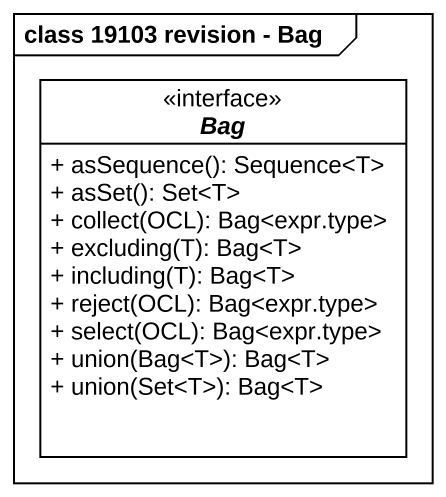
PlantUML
@startuml
mainframe class 19103 revision - Bag
hide circle
hide empty members
skinparam classAttributeIconSize 0
interface Bag {
  + asSequence(): Sequence<T>
  + asSet(): Set<T>
  + collect(OCL): Bag<expr.type>
  + excluding(T): Bag<T>
  + including(T): Bag<T>
  + reject(OCL): Bag<expr.type>
  + select(OCL): Bag<expr.type>
  + union(Bag<T>): Bag<T>
  + union(Set<T>): Bag<T>
}
@enduml
